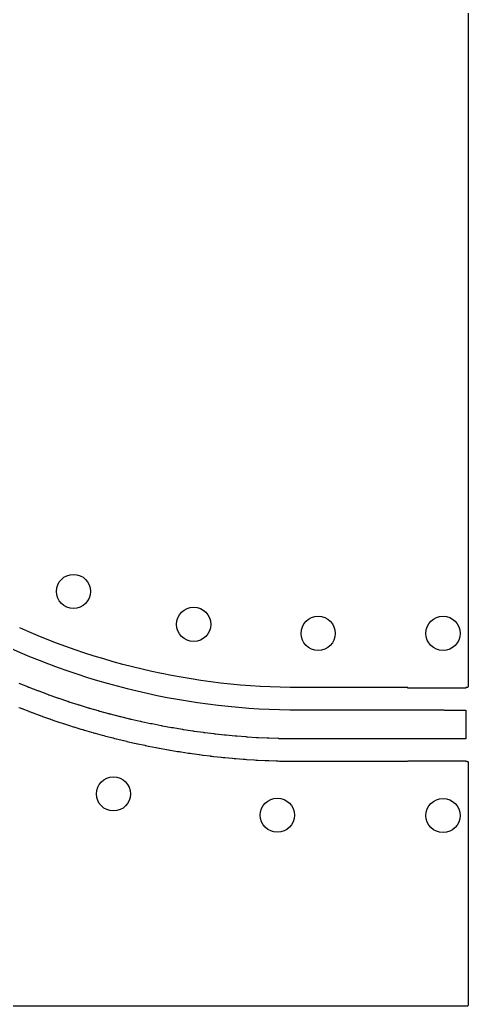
# Model space of a CAD drawing. Extents: x 5.32 to 6.5, y -3.92 to -3.33.
# Drawn here: x 6.3402 to 6.4951, y -3.9163 to -3.5752 of the extents above; entities that cross this region are included whole.
import ezdxf

# ---------------------------------------------------------------- set-up
doc = ezdxf.new("R2010")
doc.units = 0
doc.header["$MEASUREMENT"] = 0
doc.layers.add('BLACK', color=7, linetype='CONTINUOUS')

msp = doc.modelspace()

# ---------------------------------------------------------------- linework, layer by layer
at = {"layer": 'BLACK', "linetype": 'CONTINUOUS'}
for p, q in [((6.49508, -3.43842), (6.49508, -3.80567)), ((6.34016, -3.78551), (6.34015, -3.78551)), ((6.3433, -3.78689), (6.34016, -3.78551)), ((6.34331, -3.78689), (6.3433, -3.78689)), ((6.3433, -3.78689), (6.3433, -3.78689)), ((6.34647, -3.78822), (6.34331, -3.78689)), ((6.34648, -3.78822), (6.34647, -3.78822)), ((6.34647, -3.78822), (6.34647, -3.78822)), ((6.34647, -3.78822), (6.34647, -3.78822)), ((6.34966, -3.78951), (6.34648, -3.78822)), ((6.34967, -3.78951), (6.34966, -3.78951)), ((6.34966, -3.78951), (6.34966, -3.78951)), ((6.35287, -3.79075), (6.34967, -3.78951)), ((6.33701, -3.79255), (6.34026, -3.79398)), ((6.35288, -3.79076), (6.35287, -3.79075)), ((6.35287, -3.79075), (6.35287, -3.79075)), ((6.3561, -3.79195), (6.35288, -3.79076)), ((6.35934, -3.7931), (6.3561, -3.79195)), ((6.3561, -3.79195), (6.3561, -3.79195)), ((6.3561, -3.79195), (6.3561, -3.79195)), ((6.35935, -3.7931), (6.35934, -3.7931)), ((6.35934, -3.7931), (6.35934, -3.7931)), ((6.35934, -3.7931), (6.35934, -3.7931)), ((6.3626, -3.7942), (6.35935, -3.7931)), ((6.34026, -3.79398), (6.34353, -3.79536)), ((6.34353, -3.79536), (6.34683, -3.79669)), ((6.36261, -3.7942), (6.3626, -3.7942)), ((6.3626, -3.7942), (6.3626, -3.7942)), ((6.36587, -3.79525), (6.36261, -3.7942)), ((6.36588, -3.79526), (6.36587, -3.79525)), ((6.36587, -3.79525), (6.36587, -3.79525)), ((6.36916, -3.79626), (6.36588, -3.79526)), ((6.36917, -3.79626), (6.36916, -3.79626)), ((6.36916, -3.79626), (6.36916, -3.79626)), ((6.36916, -3.79626), (6.36916, -3.79626)), ((6.37247, -3.79722), (6.36917, -3.79626)), ((6.34683, -3.79669), (6.35014, -3.79797)), ((6.35014, -3.79797), (6.35347, -3.7992)), ((6.35347, -3.7992), (6.35682, -3.80039)), ((6.37578, -3.79813), (6.37247, -3.79722)), ((6.37247, -3.79722), (6.37247, -3.79722)), ((6.37247, -3.79722), (6.37247, -3.79722)), ((6.37579, -3.79813), (6.37578, -3.79813)), ((6.37578, -3.79813), (6.37578, -3.79813)), ((6.37911, -3.79899), (6.37579, -3.79813)), ((6.37912, -3.799), (6.37911, -3.79899)), ((6.37911, -3.79899), (6.37911, -3.79899)), ((6.37911, -3.79899), (6.37911, -3.79899)), ((6.38246, -3.79981), (6.37912, -3.799)), ((6.38581, -3.80057), (6.38246, -3.79981)), ((6.38246, -3.79981), (6.38246, -3.79981)), ((6.38246, -3.79981), (6.38246, -3.79981)), ((6.38246, -3.79981), (6.38246, -3.79981)), ((6.35682, -3.80039), (6.36018, -3.80153)), ((6.36018, -3.80153), (6.36357, -3.80262)), ((6.36357, -3.80262), (6.36696, -3.80366)), ((6.38581, -3.80058), (6.38581, -3.80057)), ((6.38581, -3.80057), (6.38581, -3.80057)), ((6.38581, -3.80057), (6.38581, -3.80057)), ((6.38917, -3.80129), (6.38581, -3.80058)), ((6.38918, -3.80129), (6.38917, -3.80129)), ((6.38917, -3.80129), (6.38917, -3.80129)), ((6.38917, -3.80129), (6.38917, -3.80129)), ((6.39255, -3.80196), (6.38918, -3.80129)), ((6.39256, -3.80196), (6.39255, -3.80196)), ((6.39255, -3.80196), (6.39255, -3.80196)), ((6.39255, -3.80196), (6.39255, -3.80196)), ((6.39593, -3.80258), (6.39256, -3.80196)), ((6.39594, -3.80258), (6.39593, -3.80258)), ((6.39593, -3.80258), (6.39593, -3.80258)), ((6.39932, -3.80315), (6.39594, -3.80258)), ((6.39933, -3.80315), (6.39932, -3.80315)), ((6.39932, -3.80315), (6.39932, -3.80315)), ((6.40272, -3.80367), (6.39933, -3.80315)), ((6.34291, -3.80593), (6.33994, -3.80473)), ((6.34294, -3.80595), (6.34291, -3.80593)), ((6.34313, -3.80602), (6.34294, -3.80595)), ((6.34333, -3.8061), (6.34313, -3.80602)), ((6.34336, -3.80611), (6.34333, -3.8061)), ((6.34635, -3.80727), (6.34336, -3.80611)), ((6.36696, -3.80366), (6.37037, -3.80465)), ((6.37037, -3.80465), (6.3738, -3.80559)), ((6.3738, -3.80559), (6.37724, -3.80648)), ((6.37724, -3.80648), (6.38069, -3.80732)), ((6.40273, -3.80367), (6.40272, -3.80367)), ((6.40272, -3.80367), (6.40272, -3.80367)), ((6.40613, -3.80414), (6.40273, -3.80367)), ((6.40614, -3.80415), (6.40613, -3.80414)), ((6.40613, -3.80414), (6.40613, -3.80414)), ((6.40613, -3.80414), (6.40613, -3.80414)), ((6.40955, -3.80457), (6.40614, -3.80415)), ((6.41296, -3.80494), (6.40955, -3.80457)), ((6.40955, -3.80457), (6.40955, -3.80457)), ((6.40955, -3.80457), (6.40955, -3.80457)), ((6.40955, -3.80457), (6.40955, -3.80457)), ((6.41297, -3.80494), (6.41296, -3.80494)), ((6.41296, -3.80494), (6.41296, -3.80494)), ((6.41639, -3.80526), (6.41297, -3.80494)), ((6.41297, -3.80494), (6.41297, -3.80494)), ((6.4164, -3.80526), (6.41639, -3.80526)), ((6.41639, -3.80526), (6.41639, -3.80526)), ((6.41639, -3.80526), (6.41639, -3.80526)), ((6.41982, -3.80554), (6.4164, -3.80526)), ((6.41983, -3.80554), (6.41982, -3.80554)), ((6.41982, -3.80554), (6.41982, -3.80554)), ((6.42325, -3.80576), (6.41983, -3.80554)), ((6.42326, -3.80576), (6.42325, -3.80576)), ((6.42325, -3.80576), (6.42325, -3.80576)), ((6.42325, -3.80576), (6.42325, -3.80576)), ((6.42669, -3.80594), (6.42326, -3.80576)), ((6.43012, -3.80606), (6.42669, -3.80594)), ((6.42669, -3.80594), (6.42669, -3.80594)), ((6.42669, -3.80594), (6.42669, -3.80594)), ((6.43013, -3.80606), (6.43012, -3.80606)), ((6.43012, -3.80606), (6.43012, -3.80606)), ((6.43356, -3.80614), (6.43013, -3.80606)), ((6.43357, -3.80614), (6.43356, -3.80614)), ((6.43356, -3.80614), (6.43356, -3.80614)), ((6.43705, -3.80616), (6.43357, -3.80614)), ((6.47405, -3.80616), (6.43705, -3.80616)), ((6.47407, -3.80616), (6.47405, -3.80616)), ((6.47409, -3.80616), (6.47407, -3.80616)), ((6.4741, -3.80616), (6.47409, -3.80616)), ((6.47425, -3.80614), (6.4741, -3.80616)), ((6.47425, -3.80634), (6.47425, -3.80614)), ((6.49425, -3.80634), (6.47425, -3.80634)), ((6.49453, -3.80617), (6.49425, -3.80614)), ((6.49425, -3.80614), (6.49425, -3.80634)), ((6.49455, -3.80617), (6.49453, -3.80617)), ((6.49458, -3.80617), (6.49455, -3.80617)), ((6.4946, -3.80617), (6.49458, -3.80617)), ((6.49463, -3.80617), (6.4946, -3.80617)), ((6.49465, -3.80617), (6.49463, -3.80617)), ((6.49467, -3.80616), (6.49465, -3.80617)), ((6.4947, -3.80616), (6.49467, -3.80616)), ((6.49472, -3.80615), (6.4947, -3.80616)), ((6.49474, -3.80614), (6.49472, -3.80615)), ((6.49477, -3.80614), (6.49474, -3.80614)), ((6.49479, -3.80613), (6.49477, -3.80614)), ((6.49481, -3.80612), (6.49479, -3.80613)), ((6.49483, -3.8061), (6.49481, -3.80612)), ((6.49485, -3.80609), (6.49483, -3.8061)), ((6.49487, -3.80608), (6.49485, -3.80609)), ((6.49489, -3.80606), (6.49487, -3.80608)), ((6.49491, -3.80605), (6.49489, -3.80606)), ((6.49493, -3.80603), (6.49491, -3.80605)), ((6.49495, -3.80601), (6.49493, -3.80603)), ((6.49496, -3.80599), (6.49495, -3.80601)), ((6.49498, -3.80597), (6.49496, -3.80599)), ((6.49499, -3.80596), (6.49498, -3.80597)), ((6.495, -3.80593), (6.49499, -3.80596)), ((6.49502, -3.80591), (6.495, -3.80593)), ((6.49503, -3.80589), (6.49502, -3.80591)), ((6.49504, -3.80587), (6.49503, -3.80589)), ((6.49505, -3.80585), (6.49504, -3.80587)), ((6.49506, -3.80582), (6.49505, -3.80585)), ((6.49507, -3.80578), (6.49506, -3.8058)), ((6.49506, -3.8058), (6.49506, -3.80582)), ((6.49508, -3.80573), (6.49507, -3.80575)), ((6.49507, -3.80575), (6.49507, -3.80578)), ((6.49508, -3.80567), (6.49508, -3.80568)), ((6.49508, -3.80568), (6.49508, -3.8057)), ((6.49508, -3.8057), (6.49508, -3.80573)), ((6.34639, -3.80729), (6.34635, -3.80727)), ((6.34658, -3.80736), (6.34639, -3.80729)), ((6.34678, -3.80743), (6.34658, -3.80736)), ((6.34681, -3.80744), (6.34678, -3.80743)), ((6.34982, -3.80856), (6.34681, -3.80744)), ((6.34985, -3.80857), (6.34982, -3.80856)), ((6.35005, -3.80864), (6.34985, -3.80857)), ((6.35025, -3.80872), (6.35005, -3.80864)), ((6.35028, -3.80873), (6.35025, -3.80872)), ((6.3533, -3.8098), (6.35028, -3.80873)), ((6.35334, -3.80981), (6.3533, -3.8098)), ((6.35353, -3.80988), (6.35334, -3.80981)), ((6.35373, -3.80995), (6.35353, -3.80988)), ((6.35377, -3.80996), (6.35373, -3.80995)), ((6.3568, -3.81098), (6.35377, -3.80996)), ((6.38069, -3.80732), (6.38415, -3.80811)), ((6.38415, -3.80811), (6.38762, -3.80885)), ((6.38762, -3.80885), (6.3911, -3.80954)), ((6.3911, -3.80954), (6.3946, -3.81018)), ((6.3946, -3.81018), (6.3981, -3.81077)), ((6.3398, -3.81301), (6.34029, -3.8132)), ((6.34029, -3.8132), (6.3403, -3.8132)), ((6.3403, -3.8132), (6.3403, -3.8132)), ((6.3403, -3.8132), (6.3403, -3.8132)), ((6.3403, -3.8132), (6.34079, -3.8134)), ((6.34079, -3.8134), (6.34086, -3.81342)), ((6.34086, -3.81342), (6.34087, -3.81342)), ((6.34087, -3.81342), (6.34088, -3.81343)), ((6.34088, -3.81343), (6.3409, -3.81343)), ((6.3409, -3.81343), (6.34325, -3.81434)), ((6.35684, -3.811), (6.3568, -3.81098)), ((6.35704, -3.81106), (6.35684, -3.811)), ((6.35724, -3.81113), (6.35704, -3.81106)), ((6.35727, -3.81114), (6.35724, -3.81113)), ((6.36032, -3.81212), (6.35727, -3.81114)), ((6.36036, -3.81213), (6.36032, -3.81212)), ((6.36056, -3.8122), (6.36036, -3.81213)), ((6.36076, -3.81226), (6.36056, -3.8122)), ((6.36079, -3.81227), (6.36076, -3.81226)), ((6.36386, -3.81321), (6.36079, -3.81227)), ((6.36389, -3.81322), (6.36386, -3.81321)), ((6.36409, -3.81328), (6.36389, -3.81322)), ((6.36429, -3.81334), (6.36409, -3.81328)), ((6.36433, -3.81335), (6.36429, -3.81334)), ((6.36741, -3.81424), (6.36433, -3.81335)), ((6.3981, -3.81077), (6.40161, -3.81131)), ((6.40161, -3.81131), (6.40513, -3.8118)), ((6.40513, -3.8118), (6.40865, -3.81223)), ((6.40865, -3.81223), (6.41219, -3.81262)), ((6.41219, -3.81262), (6.41572, -3.81295)), ((6.41572, -3.81295), (6.41926, -3.81323)), ((6.41926, -3.81323), (6.42281, -3.81347)), ((6.42281, -3.81347), (6.42636, -3.81365)), ((6.42636, -3.81365), (6.4299, -3.81377)), ((6.34325, -3.81434), (6.34325, -3.81434)), ((6.34325, -3.81434), (6.34327, -3.81435)), ((6.34327, -3.81435), (6.34328, -3.81436)), ((6.34328, -3.81436), (6.34335, -3.81439)), ((6.34335, -3.81439), (6.34384, -3.81457)), ((6.34384, -3.81457), (6.34385, -3.81458)), ((6.34385, -3.81458), (6.34385, -3.81458)), ((6.34385, -3.81458), (6.34385, -3.81458)), ((6.34385, -3.81458), (6.34435, -3.81477)), ((6.34435, -3.81477), (6.34441, -3.81479)), ((6.34441, -3.81479), (6.34442, -3.81479)), ((6.34442, -3.81479), (6.34444, -3.8148)), ((6.34444, -3.8148), (6.34445, -3.8148)), ((6.34445, -3.8148), (6.34681, -3.81567)), ((6.34681, -3.81567), (6.34682, -3.81568)), ((6.34682, -3.81568), (6.34684, -3.81568)), ((6.34684, -3.81568), (6.34685, -3.81569)), ((6.34685, -3.81569), (6.34692, -3.81572)), ((6.34692, -3.81572), (6.34742, -3.8159)), ((6.34742, -3.8159), (6.34742, -3.8159)), ((6.34742, -3.8159), (6.34742, -3.8159)), ((6.34742, -3.8159), (6.34792, -3.81608)), ((6.34792, -3.81608), (6.34799, -3.8161)), ((6.34799, -3.8161), (6.348, -3.8161)), ((6.348, -3.8161), (6.34801, -3.81611)), ((6.34801, -3.81611), (6.34803, -3.81611)), ((6.34803, -3.81611), (6.3504, -3.81695)), ((6.3504, -3.81695), (6.35041, -3.81696)), ((6.35041, -3.81696), (6.35042, -3.81697)), ((6.35042, -3.81697), (6.35044, -3.81697)), ((6.35044, -3.81697), (6.35051, -3.817)), ((6.35051, -3.817), (6.35101, -3.81717)), ((6.36744, -3.81425), (6.36741, -3.81424)), ((6.36764, -3.81431), (6.36744, -3.81425)), ((6.36784, -3.81437), (6.36764, -3.81431)), ((6.36788, -3.81437), (6.36784, -3.81437)), ((6.37097, -3.81522), (6.36788, -3.81437)), ((6.371, -3.81524), (6.37097, -3.81522)), ((6.37121, -3.81529), (6.371, -3.81524)), ((6.37141, -3.81534), (6.37121, -3.81529)), ((6.37145, -3.81535), (6.37141, -3.81534)), ((6.37455, -3.81615), (6.37145, -3.81535)), ((6.37458, -3.81617), (6.37455, -3.81615)), ((6.37479, -3.81622), (6.37458, -3.81617)), ((6.37499, -3.81627), (6.37479, -3.81622)), ((6.37503, -3.81627), (6.37499, -3.81627)), ((6.37814, -3.81703), (6.37503, -3.81627)), ((6.37817, -3.81704), (6.37814, -3.81703)), ((6.37838, -3.81709), (6.37817, -3.81704)), ((6.4299, -3.81377), (6.43346, -3.81385)), ((6.43346, -3.81385), (6.43702, -3.81388)), ((6.43702, -3.81388), (6.48662, -3.81388)), ((6.48662, -3.81388), (6.48682, -3.8139)), ((6.48682, -3.8139), (6.49425, -3.8139)), ((6.49425, -3.8139), (6.49425, -3.8239)), ((6.35101, -3.81717), (6.35102, -3.81717)), ((6.35102, -3.81717), (6.35102, -3.81717)), ((6.35102, -3.81717), (6.35102, -3.81717)), ((6.35102, -3.81717), (6.35151, -3.81735)), ((6.35151, -3.81735), (6.35158, -3.81737)), ((6.35158, -3.81737), (6.35159, -3.81737)), ((6.35159, -3.81737), (6.35161, -3.81737)), ((6.35161, -3.81737), (6.35162, -3.81738)), ((6.35162, -3.81738), (6.35401, -3.81818)), ((6.35401, -3.81818), (6.35401, -3.81819)), ((6.35401, -3.81819), (6.35403, -3.81819)), ((6.35403, -3.81819), (6.35405, -3.8182)), ((6.35405, -3.8182), (6.35411, -3.81823)), ((6.35411, -3.81823), (6.35461, -3.81839)), ((6.35461, -3.81839), (6.35462, -3.81839)), ((6.35462, -3.81839), (6.35462, -3.81839)), ((6.35462, -3.81839), (6.35462, -3.81839)), ((6.35462, -3.81839), (6.35512, -3.81856)), ((6.35512, -3.81856), (6.35519, -3.81858)), ((6.35519, -3.81858), (6.3552, -3.81858)), ((6.3552, -3.81858), (6.35522, -3.81859)), ((6.35522, -3.81859), (6.35523, -3.81859)), ((6.35523, -3.81859), (6.35763, -3.81936)), ((6.35763, -3.81936), (6.35764, -3.81936)), ((6.35764, -3.81936), (6.35765, -3.81937)), ((6.35765, -3.81937), (6.35767, -3.81937)), ((6.35767, -3.81937), (6.35774, -3.8194)), ((6.35774, -3.8194), (6.35824, -3.81956)), ((6.35824, -3.81956), (6.35825, -3.81956)), ((6.35825, -3.81956), (6.35825, -3.81956)), ((6.35825, -3.81956), (6.35825, -3.81956)), ((6.35825, -3.81956), (6.35875, -3.81972)), ((6.35875, -3.81972), (6.35882, -3.81974)), ((6.35882, -3.81974), (6.35883, -3.81974)), ((6.35883, -3.81974), (6.35885, -3.81974)), ((6.35885, -3.81974), (6.35886, -3.81975)), ((6.35886, -3.81975), (6.36127, -3.82048)), ((6.36127, -3.82048), (6.36128, -3.82049)), ((6.36128, -3.82049), (6.36129, -3.82049)), ((6.36129, -3.82049), (6.36131, -3.8205)), ((6.37858, -3.81714), (6.37838, -3.81709)), ((6.37862, -3.81715), (6.37858, -3.81714)), ((6.38174, -3.81786), (6.37862, -3.81715)), ((6.38178, -3.81787), (6.38174, -3.81786)), ((6.38198, -3.81791), (6.38178, -3.81787)), ((6.38219, -3.81796), (6.38198, -3.81791)), ((6.38222, -3.81797), (6.38219, -3.81796)), ((6.38536, -3.81863), (6.38222, -3.81797)), ((6.38539, -3.81864), (6.38536, -3.81863)), ((6.3856, -3.81869), (6.38539, -3.81864)), ((6.3858, -3.81873), (6.3856, -3.81869)), ((6.38584, -3.81873), (6.3858, -3.81873)), ((6.38899, -3.81936), (6.38584, -3.81873)), ((6.38902, -3.81937), (6.38899, -3.81936)), ((6.38923, -3.8194), (6.38902, -3.81937)), ((6.38943, -3.81944), (6.38923, -3.8194)), ((6.38947, -3.81945), (6.38943, -3.81944)), ((6.39262, -3.82003), (6.38947, -3.81945)), ((6.39266, -3.82004), (6.39262, -3.82003)), ((6.39286, -3.82007), (6.39266, -3.82004)), ((6.39307, -3.82011), (6.39286, -3.82007)), ((6.39311, -3.82011), (6.39307, -3.82011)), ((6.39627, -3.82064), (6.39311, -3.82011)), ((6.36131, -3.8205), (6.36137, -3.82052)), ((6.36137, -3.82052), (6.36188, -3.82067)), ((6.36188, -3.82067), (6.36189, -3.82067)), ((6.36189, -3.82067), (6.36189, -3.82067)), ((6.36189, -3.82067), (6.36189, -3.82067)), ((6.36189, -3.82067), (6.3624, -3.82083)), ((6.3624, -3.82083), (6.36247, -3.82084)), ((6.36247, -3.82084), (6.36247, -3.82084)), ((6.36247, -3.82084), (6.36249, -3.82085)), ((6.36249, -3.82085), (6.36251, -3.82085)), ((6.36251, -3.82085), (6.36492, -3.82155)), ((6.36492, -3.82155), (6.36493, -3.82156)), ((6.36493, -3.82156), (6.36495, -3.82156)), ((6.36495, -3.82156), (6.36496, -3.82157)), ((6.36496, -3.82157), (6.36503, -3.82159)), ((6.36503, -3.82159), (6.36554, -3.82173)), ((6.36554, -3.82173), (6.36555, -3.82174)), ((6.36555, -3.82174), (6.36555, -3.82174)), ((6.36555, -3.82174), (6.36606, -3.82188)), ((6.36606, -3.82188), (6.36613, -3.8219)), ((6.36613, -3.8219), (6.36613, -3.8219)), ((6.36613, -3.8219), (6.36615, -3.8219)), ((6.36615, -3.8219), (6.36617, -3.82191)), ((6.36617, -3.82191), (6.36859, -3.82257)), ((6.36859, -3.82257), (6.3686, -3.82257)), ((6.3686, -3.82257), (6.36862, -3.82258)), ((6.36862, -3.82258), (6.36863, -3.82259)), ((6.36863, -3.82259), (6.3687, -3.82261)), ((6.3687, -3.82261), (6.36922, -3.82274)), ((6.36922, -3.82274), (6.36922, -3.82275)), ((6.36922, -3.82275), (6.36922, -3.82275)), ((6.36922, -3.82275), (6.36973, -3.82289)), ((6.36973, -3.82289), (6.3698, -3.8229)), ((6.3698, -3.8229), (6.36981, -3.8229)), ((6.36981, -3.8229), (6.36983, -3.8229)), ((6.36983, -3.8229), (6.36984, -3.82291)), ((6.36984, -3.82291), (6.37228, -3.82354)), ((6.37228, -3.82354), (6.37229, -3.82354)), ((6.37229, -3.82354), (6.3723, -3.82355)), ((6.3723, -3.82355), (6.37232, -3.82355)), ((6.37232, -3.82355), (6.37239, -3.82357)), ((6.37239, -3.82357), (6.3729, -3.8237)), ((6.3729, -3.8237), (6.37291, -3.8237)), ((6.37291, -3.8237), (6.37291, -3.8237)), ((6.37291, -3.8237), (6.37291, -3.8237)), ((6.37291, -3.8237), (6.37342, -3.82383)), ((6.37342, -3.82383), (6.37349, -3.82384)), ((6.37349, -3.82384), (6.3735, -3.82385)), ((6.3735, -3.82385), (6.37352, -3.82385)), ((6.37352, -3.82385), (6.37353, -3.82385)), ((6.37353, -3.82385), (6.37598, -3.82445)), ((6.3963, -3.82065), (6.39627, -3.82064)), ((6.39651, -3.82068), (6.3963, -3.82065)), ((6.39672, -3.82072), (6.39651, -3.82068)), ((6.39675, -3.82072), (6.39672, -3.82072)), ((6.39992, -3.82121), (6.39675, -3.82072)), ((6.39996, -3.82121), (6.39992, -3.82121)), ((6.40016, -3.82124), (6.39996, -3.82121)), ((6.40037, -3.82128), (6.40016, -3.82124)), ((6.40041, -3.82128), (6.40037, -3.82128)), ((6.40358, -3.82172), (6.40041, -3.82128)), ((6.40362, -3.82173), (6.40358, -3.82172)), ((6.40382, -3.82175), (6.40362, -3.82173)), ((6.40403, -3.82178), (6.40382, -3.82175)), ((6.40407, -3.82178), (6.40403, -3.82178)), ((6.40725, -3.82217), (6.40407, -3.82178)), ((6.40729, -3.82218), (6.40725, -3.82217)), ((6.40749, -3.8222), (6.40729, -3.82218)), ((6.4077, -3.82223), (6.40749, -3.8222)), ((6.40774, -3.82223), (6.4077, -3.82223)), ((6.41093, -3.82258), (6.40774, -3.82223)), ((6.41096, -3.82259), (6.41093, -3.82258)), ((6.41117, -3.82261), (6.41096, -3.82259)), ((6.41138, -3.82263), (6.41117, -3.82261)), ((6.41142, -3.82263), (6.41138, -3.82263)), ((6.41461, -3.82293), (6.41142, -3.82263)), ((6.41464, -3.82294), (6.41461, -3.82293)), ((6.41485, -3.82295), (6.41464, -3.82294)), ((6.41506, -3.82297), (6.41485, -3.82295)), ((6.4151, -3.82297), (6.41506, -3.82297)), ((6.41829, -3.82323), (6.4151, -3.82297)), ((6.41833, -3.82323), (6.41829, -3.82323)), ((6.41854, -3.82325), (6.41833, -3.82323)), ((6.41875, -3.82326), (6.41854, -3.82325)), ((6.41878, -3.82326), (6.41875, -3.82326)), ((6.42198, -3.82347), (6.41878, -3.82326)), ((6.42202, -3.82348), (6.42198, -3.82347)), ((6.42223, -3.82349), (6.42202, -3.82348)), ((6.42244, -3.8235), (6.42223, -3.82349)), ((6.42247, -3.8235), (6.42244, -3.8235)), ((6.42567, -3.82366), (6.42247, -3.8235)), ((6.42571, -3.82367), (6.42567, -3.82366)), ((6.42592, -3.82368), (6.42571, -3.82367)), ((6.42613, -3.82369), (6.42592, -3.82368)), ((6.42617, -3.82369), (6.42613, -3.82369)), ((6.42937, -3.8238), (6.42617, -3.82369)), ((6.4294, -3.82381), (6.42937, -3.8238)), ((6.42962, -3.82381), (6.4294, -3.82381)), ((6.42982, -3.82382), (6.42962, -3.82381)), ((6.42986, -3.82382), (6.42982, -3.82382)), ((6.43306, -3.82389), (6.42986, -3.82382)), ((6.4331, -3.82389), (6.43306, -3.82389)), ((6.43331, -3.82389), (6.4331, -3.82389)), ((6.43352, -3.8239), (6.43331, -3.82389)), ((6.43356, -3.82389), (6.43352, -3.8239)), ((6.43674, -3.82392), (6.43356, -3.82389)), ((6.48682, -3.8239), (6.48662, -3.82392)), ((6.49425, -3.8239), (6.48682, -3.8239)), ((6.37598, -3.82445), (6.37599, -3.82445)), ((6.37599, -3.82445), (6.376, -3.82446)), ((6.376, -3.82446), (6.37602, -3.82446)), ((6.37602, -3.82446), (6.37609, -3.82448)), ((6.37609, -3.82448), (6.3766, -3.8246)), ((6.3766, -3.8246), (6.37661, -3.8246)), ((6.37661, -3.8246), (6.37661, -3.8246)), ((6.37661, -3.8246), (6.37661, -3.8246)), ((6.37661, -3.8246), (6.37712, -3.82473)), ((6.37712, -3.82473), (6.37719, -3.82474)), ((6.37719, -3.82474), (6.3772, -3.82474)), ((6.3772, -3.82474), (6.37722, -3.82474)), ((6.37722, -3.82474), (6.37724, -3.82475)), ((6.37724, -3.82475), (6.37969, -3.82531)), ((6.37969, -3.82531), (6.3797, -3.82531)), ((6.3797, -3.82531), (6.37971, -3.82531)), ((6.37971, -3.82531), (6.37973, -3.82532)), ((6.37973, -3.82532), (6.3798, -3.82534)), ((6.3798, -3.82534), (6.38032, -3.82545)), ((6.38032, -3.82545), (6.38032, -3.82545)), ((6.38032, -3.82545), (6.38032, -3.82545)), ((6.38032, -3.82545), (6.38084, -3.82557)), ((6.38084, -3.82557), (6.38091, -3.82558)), ((6.38091, -3.82558), (6.38092, -3.82558)), ((6.38092, -3.82558), (6.38093, -3.82558)), ((6.38093, -3.82558), (6.38095, -3.82558)), ((6.38095, -3.82558), (6.38341, -3.82611)), ((6.38341, -3.82611), (6.38342, -3.82611)), ((6.38342, -3.82611), (6.38344, -3.82612)), ((6.38344, -3.82612), (6.38345, -3.82612)), ((6.38345, -3.82612), (6.38352, -3.82614)), ((6.38352, -3.82614), (6.38404, -3.82624)), ((6.38404, -3.82624), (6.38405, -3.82624)), ((6.38405, -3.82624), (6.38405, -3.82624)), ((6.38405, -3.82624), (6.38405, -3.82624)), ((6.38405, -3.82624), (6.38457, -3.82636)), ((6.38457, -3.82636), (6.38464, -3.82636)), ((6.38464, -3.82636), (6.38464, -3.82636)), ((6.38464, -3.82636), (6.38466, -3.82637)), ((6.38466, -3.82637), (6.38468, -3.82637)), ((6.38468, -3.82637), (6.38715, -3.82686)), ((6.38715, -3.82686), (6.38715, -3.82686)), ((6.38715, -3.82686), (6.38717, -3.82687)), ((6.38717, -3.82687), (6.38719, -3.82687)), ((6.38719, -3.82687), (6.38726, -3.82689)), ((6.38726, -3.82689), (6.38778, -3.82698)), ((6.38778, -3.82698), (6.38778, -3.82698)), ((6.38778, -3.82698), (6.38778, -3.82699)), ((6.38778, -3.82699), (6.38778, -3.82699)), ((6.38778, -3.82699), (6.3883, -3.82709)), ((6.3883, -3.82709), (6.38838, -3.82709)), ((6.38838, -3.82709), (6.38838, -3.8271)), ((6.38838, -3.8271), (6.3884, -3.8271)), ((6.3884, -3.8271), (6.38842, -3.8271)), ((6.38842, -3.8271), (6.39089, -3.82755)), ((6.43676, -3.82392), (6.43674, -3.82392)), ((6.43699, -3.82392), (6.43676, -3.82392)), ((6.43722, -3.82392), (6.43699, -3.82392)), ((6.43724, -3.82392), (6.43722, -3.82392)), ((6.48662, -3.82392), (6.43724, -3.82392)), ((6.39089, -3.82755), (6.3909, -3.82756)), ((6.3909, -3.82756), (6.39092, -3.82756)), ((6.39092, -3.82756), (6.39093, -3.82756)), ((6.39093, -3.82756), (6.391, -3.82758)), ((6.391, -3.82758), (6.39153, -3.82767)), ((6.39153, -3.82767), (6.39153, -3.82767)), ((6.39153, -3.82767), (6.39153, -3.82767)), ((6.39153, -3.82767), (6.39205, -3.82777)), ((6.39205, -3.82777), (6.39212, -3.82777)), ((6.39212, -3.82777), (6.39213, -3.82777)), ((6.39213, -3.82777), (6.39215, -3.82778)), ((6.39215, -3.82778), (6.39217, -3.82778)), ((6.39217, -3.82778), (6.39465, -3.8282)), ((6.39465, -3.8282), (6.39465, -3.8282)), ((6.39465, -3.8282), (6.39467, -3.8282)), ((6.39467, -3.8282), (6.39469, -3.8282)), ((6.39469, -3.8282), (6.39476, -3.82822)), ((6.39476, -3.82822), (6.39528, -3.8283)), ((6.39528, -3.8283), (6.39529, -3.8283)), ((6.39529, -3.8283), (6.39529, -3.8283)), ((6.39529, -3.8283), (6.39529, -3.8283)), ((6.39529, -3.8283), (6.39581, -3.82839)), ((6.39581, -3.82839), (6.39588, -3.8284)), ((6.39588, -3.8284), (6.39589, -3.8284)), ((6.39589, -3.8284), (6.39591, -3.8284)), ((6.39591, -3.8284), (6.39592, -3.8284)), ((6.39592, -3.8284), (6.39841, -3.82878)), ((6.39841, -3.82878), (6.39842, -3.82878)), ((6.39842, -3.82878), (6.39844, -3.82879)), ((6.39844, -3.82879), (6.39845, -3.82879)), ((6.39845, -3.82879), (6.39852, -3.82881)), ((6.39852, -3.82881), (6.39905, -3.82888)), ((6.39905, -3.82888), (6.39905, -3.82888)), ((6.39905, -3.82888), (6.39905, -3.82888)), ((6.39905, -3.82888), (6.39958, -3.82896)), ((6.39958, -3.82896), (6.39965, -3.82896)), ((6.39965, -3.82896), (6.39966, -3.82896)), ((6.39966, -3.82896), (6.39967, -3.82897)), ((6.39967, -3.82897), (6.39969, -3.82897)), ((6.39969, -3.82897), (6.40218, -3.82931)), ((6.40218, -3.82931), (6.40219, -3.82931)), ((6.40219, -3.82931), (6.40221, -3.82932)), ((6.40221, -3.82932), (6.40222, -3.82932)), ((6.40222, -3.82932), (6.40229, -3.82934)), ((6.40229, -3.82934), (6.40282, -3.8294)), ((6.40282, -3.8294), (6.40283, -3.8294)), ((6.40283, -3.8294), (6.40283, -3.8294)), ((6.40283, -3.8294), (6.40283, -3.8294)), ((6.40283, -3.8294), (6.40335, -3.82948)), ((6.40335, -3.82948), (6.40342, -3.82948)), ((6.40342, -3.82948), (6.40343, -3.82948)), ((6.40343, -3.82948), (6.40345, -3.82948)), ((6.40345, -3.82948), (6.40346, -3.82948)), ((6.40346, -3.82948), (6.40596, -3.82979)), ((6.40596, -3.82979), (6.40597, -3.82979)), ((6.40597, -3.82979), (6.40599, -3.8298)), ((6.40599, -3.8298), (6.406, -3.8298)), ((6.406, -3.8298), (6.40607, -3.82981)), ((6.40607, -3.82981), (6.4066, -3.82987)), ((6.4066, -3.82987), (6.40661, -3.82987)), ((6.40661, -3.82987), (6.40661, -3.82987)), ((6.40661, -3.82987), (6.40661, -3.82987)), ((6.40661, -3.82987), (6.40713, -3.82994)), ((6.40713, -3.82994), (6.4072, -3.82994)), ((6.4072, -3.82994), (6.40721, -3.82994)), ((6.40721, -3.82994), (6.40723, -3.82994)), ((6.40723, -3.82994), (6.40725, -3.82994)), ((6.40725, -3.82994), (6.40975, -3.83021)), ((6.40975, -3.83021), (6.40975, -3.83021)), ((6.40975, -3.83021), (6.40977, -3.83022)), ((6.40977, -3.83022), (6.40979, -3.83022)), ((6.40979, -3.83022), (6.40986, -3.83023)), ((6.40986, -3.83023), (6.41039, -3.83028)), ((6.41039, -3.83028), (6.41039, -3.83028)), ((6.41039, -3.83028), (6.41039, -3.83028)), ((6.41039, -3.83028), (6.41039, -3.83028)), ((6.41039, -3.83028), (6.41092, -3.83034)), ((6.41092, -3.83034), (6.41099, -3.83034)), ((6.41099, -3.83034), (6.411, -3.83034)), ((6.411, -3.83034), (6.41102, -3.83034)), ((6.41102, -3.83034), (6.41103, -3.83034)), ((6.41103, -3.83034), (6.41354, -3.83058)), ((6.41354, -3.83058), (6.41355, -3.83058)), ((6.41355, -3.83058), (6.41356, -3.83058)), ((6.41356, -3.83058), (6.41358, -3.83059)), ((6.41358, -3.83059), (6.41365, -3.8306)), ((6.41365, -3.8306), (6.41418, -3.83064)), ((6.41418, -3.83064), (6.41418, -3.83064)), ((6.41418, -3.83064), (6.41419, -3.83064)), ((6.41419, -3.83064), (6.41419, -3.83064)), ((6.41419, -3.83064), (6.41471, -3.83069)), ((6.41471, -3.83069), (6.41478, -3.83069)), ((6.41478, -3.83069), (6.41479, -3.83069)), ((6.41479, -3.83069), (6.41481, -3.83069)), ((6.41481, -3.83069), (6.41483, -3.83069)), ((6.41483, -3.83069), (6.41733, -3.83089)), ((6.41733, -3.83089), (6.41734, -3.83089)), ((6.41734, -3.83089), (6.41736, -3.8309)), ((6.41736, -3.8309), (6.41738, -3.8309)), ((6.41738, -3.8309), (6.41745, -3.83091)), ((6.41745, -3.83091), (6.41798, -3.83094)), ((6.41798, -3.83094), (6.41798, -3.83094)), ((6.41798, -3.83094), (6.41798, -3.83094)), ((6.41798, -3.83094), (6.41851, -3.83099)), ((6.41851, -3.83099), (6.41858, -3.83099)), ((6.41858, -3.83099), (6.41859, -3.83099)), ((6.41859, -3.83099), (6.41861, -3.83099)), ((6.41861, -3.83099), (6.41862, -3.83099)), ((6.41862, -3.83099), (6.42114, -3.83115)), ((6.42114, -3.83115), (6.42114, -3.83115)), ((6.42114, -3.83115), (6.42116, -3.83115)), ((6.42116, -3.83115), (6.42118, -3.83116)), ((6.42118, -3.83116), (6.42125, -3.83117)), ((6.42125, -3.83117), (6.42177, -3.83119)), ((6.42177, -3.83119), (6.42178, -3.83119)), ((6.42178, -3.83119), (6.42178, -3.83119)), ((6.42178, -3.83119), (6.42231, -3.83123)), ((6.42231, -3.83123), (6.42238, -3.83123)), ((6.42238, -3.83123), (6.42239, -3.83122)), ((6.42239, -3.83122), (6.42241, -3.83123)), ((6.42241, -3.83123), (6.42243, -3.83123)), ((6.42243, -3.83123), (6.42494, -3.83135)), ((6.42494, -3.83135), (6.42495, -3.83135)), ((6.42495, -3.83135), (6.42496, -3.83136)), ((6.42496, -3.83136), (6.42498, -3.83136)), ((6.42498, -3.83136), (6.42505, -3.83137)), ((6.42505, -3.83137), (6.42558, -3.83139)), ((6.42558, -3.83139), (6.42559, -3.83139)), ((6.42559, -3.83139), (6.42559, -3.83139)), ((6.42559, -3.83139), (6.42612, -3.83141)), ((6.42612, -3.83141), (6.42619, -3.83141)), ((6.42619, -3.83141), (6.42619, -3.83141)), ((6.42619, -3.83141), (6.42621, -3.83141)), ((6.42621, -3.83141), (6.42623, -3.83141)), ((6.42623, -3.83141), (6.42875, -3.8315)), ((6.42875, -3.8315), (6.42875, -3.8315)), ((6.42875, -3.8315), (6.42877, -3.8315)), ((6.42877, -3.8315), (6.42879, -3.8315)), ((6.42879, -3.8315), (6.42886, -3.83151)), ((6.42886, -3.83151), (6.42939, -3.83152)), ((6.42939, -3.83152), (6.42939, -3.83152)), ((6.42939, -3.83152), (6.42939, -3.83152)), ((6.42939, -3.83152), (6.42992, -3.83154)), ((6.42992, -3.83154), (6.43, -3.83154)), ((6.43, -3.83154), (6.43, -3.83154)), ((6.43, -3.83154), (6.43002, -3.83154)), ((6.43002, -3.83154), (6.43004, -3.83154)), ((6.43004, -3.83154), (6.43255, -3.83159)), ((6.43255, -3.83159), (6.43256, -3.83159)), ((6.43256, -3.83159), (6.43258, -3.8316)), ((6.43258, -3.8316), (6.43259, -3.8316)), ((6.43259, -3.8316), (6.43267, -3.8316)), ((6.43267, -3.8316), (6.4332, -3.83161)), ((6.4332, -3.83161), (6.4332, -3.83161)), ((6.4332, -3.83161), (6.4332, -3.83161)), ((6.4332, -3.83161), (6.43373, -3.83162)), ((6.43373, -3.83162), (6.4338, -3.83161)), ((6.4338, -3.83161), (6.43381, -3.83161)), ((6.43381, -3.83161), (6.43383, -3.83161)), ((6.43383, -3.83161), (6.43384, -3.83161)), ((6.43384, -3.83161), (6.43631, -3.83163)), ((6.43631, -3.83163), (6.43632, -3.83163)), ((6.43632, -3.83163), (6.43634, -3.83163)), ((6.43634, -3.83163), (6.43636, -3.83163)), ((6.43636, -3.83163), (6.43638, -3.83163)), ((6.43638, -3.83163), (6.43697, -3.83163)), ((6.43697, -3.83163), (6.43754, -3.83164)), ((6.43754, -3.83164), (6.43756, -3.83164)), ((6.43756, -3.83164), (6.43757, -3.83164)), ((6.43757, -3.83164), (6.43759, -3.83164)), ((6.43759, -3.83164), (6.43761, -3.83163)), ((6.43761, -3.83163), (6.47405, -3.83163)), ((6.47405, -3.83163), (6.47406, -3.83163)), ((6.47406, -3.83163), (6.47408, -3.83164)), ((6.47408, -3.83164), (6.4741, -3.83164)), ((6.4741, -3.83164), (6.47425, -3.83165)), ((6.47425, -3.83165), (6.47425, -3.83146)), ((6.47425, -3.83146), (6.49425, -3.83146)), ((6.49425, -3.83146), (6.49425, -3.83165)), ((6.49425, -3.83165), (6.49453, -3.83162)), ((6.49453, -3.83162), (6.49454, -3.83162)), ((6.49454, -3.83162), (6.49456, -3.83162)), ((6.49456, -3.83162), (6.49458, -3.83162)), ((6.49458, -3.83162), (6.49461, -3.83162)), ((6.49461, -3.83162), (6.49463, -3.83162)), ((6.49463, -3.83162), (6.49466, -3.83163)), ((6.49466, -3.83163), (6.49468, -3.83163)), ((6.49468, -3.83163), (6.4947, -3.83164)), ((6.4947, -3.83164), (6.49473, -3.83165)), ((6.49473, -3.83165), (6.49475, -3.83165)), ((6.49475, -3.83165), (6.49477, -3.83166)), ((6.49477, -3.83166), (6.4948, -3.83167)), ((6.4948, -3.83167), (6.49482, -3.83168)), ((6.49482, -3.83168), (6.49484, -3.8317)), ((6.49484, -3.8317), (6.49486, -3.83171)), ((6.49486, -3.83171), (6.49488, -3.83172)), ((6.49488, -3.83172), (6.4949, -3.83174)), ((6.4949, -3.83174), (6.49492, -3.83175)), ((6.49492, -3.83175), (6.49493, -3.83177)), ((6.49493, -3.83177), (6.49495, -3.83179)), ((6.49495, -3.83179), (6.49497, -3.83181)), ((6.49497, -3.83181), (6.49498, -3.83183)), ((6.49498, -3.83183), (6.495, -3.83185)), ((6.495, -3.83185), (6.49501, -3.83187)), ((6.49501, -3.83187), (6.49502, -3.83189)), ((6.49502, -3.83189), (6.49503, -3.83191)), ((6.49503, -3.83191), (6.49504, -3.83193)), ((6.49504, -3.83193), (6.49505, -3.83196)), ((6.49505, -3.83196), (6.49506, -3.83198)), ((6.49506, -3.83198), (6.49506, -3.832)), ((6.49506, -3.832), (6.49507, -3.83202)), ((6.49507, -3.83202), (6.49507, -3.83205)), ((6.49507, -3.83205), (6.49508, -3.83208)), ((6.49508, -3.83208), (6.49508, -3.8321)), ((6.49508, -3.8321), (6.49508, -3.83212)), ((6.49508, -3.83212), (6.49508, -3.91584)), ((6.49505, -3.91598), (6.49504, -3.91603)), ((6.49507, -3.91594), (6.49505, -3.91598)), ((6.49508, -3.91585), (6.49507, -3.91589)), ((6.49507, -3.91589), (6.49507, -3.91594)), ((6.49507, -3.91594), (6.49507, -3.91594)), ((6.49507, -3.91594), (6.49507, -3.91594)), ((6.49508, -3.91584), (6.49508, -3.91584)), ((6.49508, -3.91584), (6.49508, -3.91585)), ((6.49458, -3.91634), (5.31644, -3.91634)), ((6.49462, -3.91633), (6.49458, -3.91634)), ((6.49467, -3.91633), (6.49462, -3.91633)), ((6.49468, -3.91633), (6.49467, -3.91633)), ((6.49467, -3.91633), (6.49467, -3.91633)), ((6.49472, -3.91632), (6.49468, -3.91633)), ((6.49477, -3.9163), (6.49472, -3.91632)), ((6.49481, -3.91628), (6.49477, -3.9163)), ((6.49477, -3.9163), (6.49477, -3.9163)), ((6.49477, -3.9163), (6.49477, -3.9163)), ((6.49485, -3.91626), (6.49481, -3.91628)), ((6.49486, -3.91626), (6.49485, -3.91626)), ((6.49485, -3.91626), (6.49485, -3.91626)), ((6.49489, -3.91623), (6.49486, -3.91626)), ((6.49493, -3.9162), (6.49489, -3.91623)), ((6.49496, -3.91616), (6.49493, -3.91619)), ((6.49493, -3.91619), (6.49493, -3.91619)), ((6.49493, -3.91619), (6.49493, -3.9162)), ((6.49499, -3.91612), (6.49496, -3.91616)), ((6.49502, -3.91607), (6.49499, -3.91612)), ((6.49499, -3.91612), (6.49499, -3.91612)), ((6.49499, -3.91612), (6.49499, -3.91612)), ((6.49504, -3.91604), (6.49502, -3.91607)), ((6.49504, -3.91603), (6.49504, -3.91603)), ((6.49504, -3.91603), (6.49504, -3.91604))]:
    msp.add_line(p, q, dxfattribs=at)
at = {"layer": 'BLACK'}
for centre in [(6.35871, -3.7729), (6.40025, -3.78428), (6.44323, -3.7874), (6.48638, -3.7874), (6.37252, -3.84291), (6.37252, -3.84291), (6.42916, -3.85028), (6.48638, -3.85039)]:
    msp.add_circle(centre, 0.00591, dxfattribs=at)

doc.saveas('drawing.dxf')
